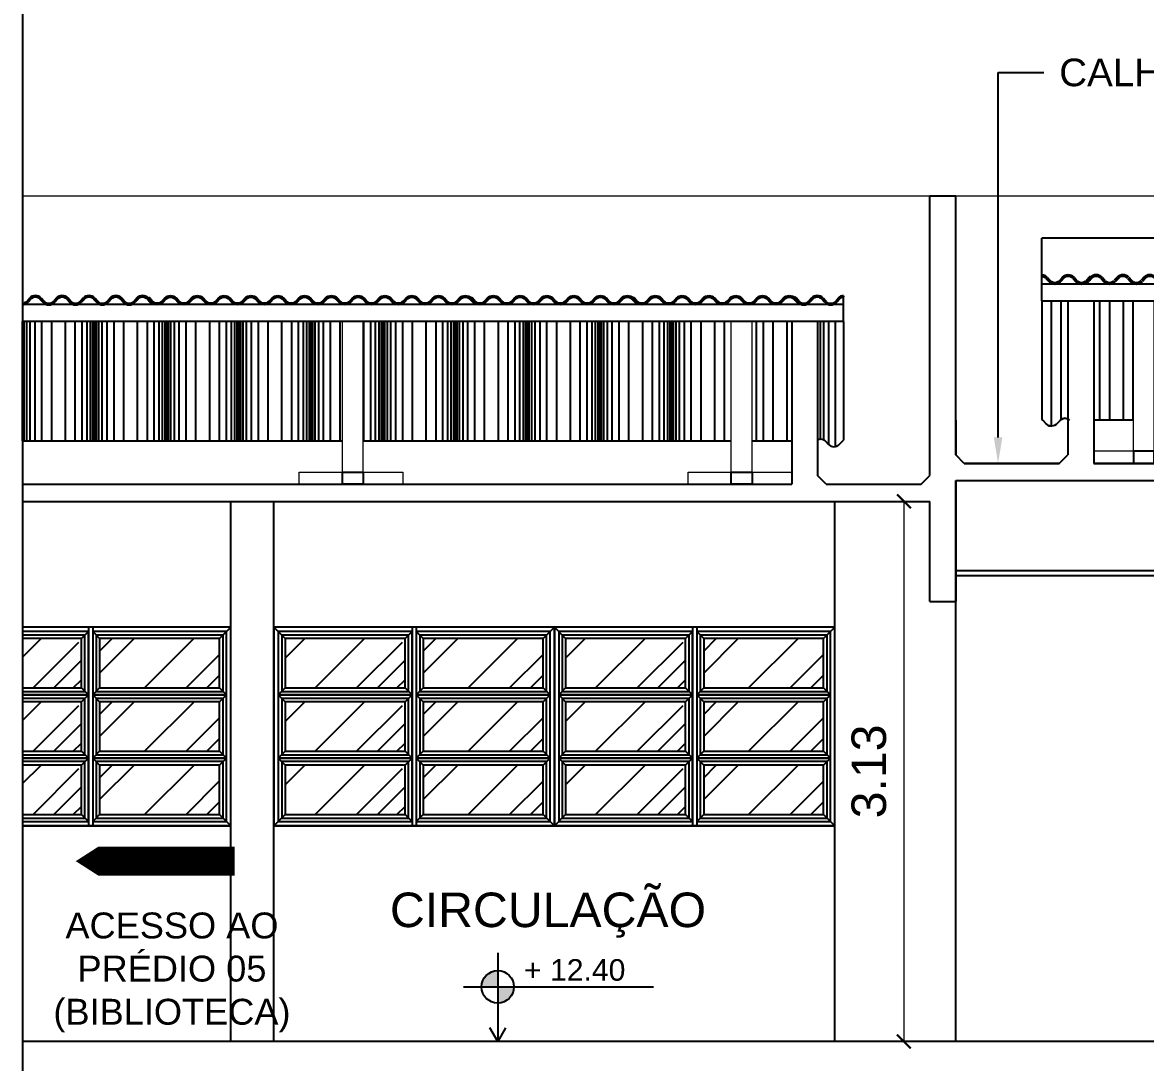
# Model space of a CAD drawing. Header units: metres. Extents: x 2362 to 4220, y 91 to 382.
# Drawn here: x 3245.21 to 3251.72, y 245.34 to 251.37 of the extents above; entities that cross this region are included whole.
import ezdxf
from ezdxf import colors
from ezdxf.entities.mleader import LeaderData, LeaderLine
from ezdxf.math import Vec2, Vec3

# ---------------------------------------------------------------- set-up
doc = ezdxf.new("R2010")
doc.units = ezdxf.units.M
doc.header["$LTSCALE"] = 5
doc.header["$MEASUREMENT"] = 0
doc.linetypes.add('CENTER', pattern=[475.411127, 297.131955, -59.426391, 59.426391, -59.426391])
for name, color, linetype, lineweight in [('2prancha', 4, 'Continuous', 18), ('ESQUADRIAS', 3, 'Continuous', 35), ('HACH', 251, 'Continuous', 5), ('piso', 1, 'Continuous', 13), ('texto', 3, 'Continuous', 25)]:
    doc.layers.add(name, color=color, linetype=linetype, lineweight=lineweight)
for name, color, linetype in [('COTA 1 100', 2, 'Continuous'), ('COTA DE NÍVEL', 1, 'Continuous'), ('HACHURA', 251, 'Continuous'), ('HACHURA PISOS', 250, 'Continuous'), ('PENA 0.15', 7, 'Continuous'), ('PENA 01', 1, 'Continuous'), ('PENA 02', 2, 'Continuous'), ('PENA 03', 3, 'Continuous'), ('PENA 06', 6, 'Continuous'), ('SIMBOLO', 1, 'Continuous'), ('TXT ESPECIFICAÇÕES', 7, 'Continuous')]:
    doc.layers.add(name, color=color, linetype=linetype)
doc.styles.add('GRAF', font='GRAF.SHX')
doc.styles.add('Luana', font='arial.ttf')
doc.styles.get("Standard").update_dxf_attribs({"font": 'arial.ttf'})
doc.dimstyles.new('arial100', dxfattribs={"dimtxt": 0.2, "dimasz": 0.08, "dimexe": 0.1, "dimexo": 0.2, "dimgap": 0.1, "dimtad": 1, "dimzin": 4, "dimdsep": 46, "dimtxsty": 'Luana', "dimblk": 'ARCHTICK', "dimcen": 0, "dimclrd": 7, "dimclre": 7, "dimclrt": 256, "dimadec": 0, "dimazin": 0, "dimtfac": 1, "dimtix": 1, "dimtmove": 0, "dimatfit": 3, "dimldrblk": 'CLOSEDBLANK', "dimfxl": 0, "dimlwd": 5, "dimlwe": 5, "dimarcsym": 0})

# ---------------------------------------------------------------- blocks, each defined once
blk = doc.blocks.new('F312X00')
for p, q in [((-38.19, 9.75), (-40.03, 7.74)), ((-37.75, 9.34), (-39.59, 7.33)), ((-31.25, 9.34), (-29.41, 7.33)), ((-30.81, 9.75), (-28.97, 7.74)), ((-20.49, 9.75), (-22.33, 7.74)), ((-20.05, 9.34), (-21.89, 7.33)), ((-13.55, 9.34), (-11.71, 7.33)), ((-13.11, 9.75), (-11.27, 7.74)), ((-2.79, 9.75), (-4.63, 7.74)), ((-2.35, 9.34), (-4.19, 7.33)), ((4.15, 9.34), (5.99, 7.33)), ((4.59, 9.75), (6.43, 7.74)), ((14.91, 9.75), (13.07, 7.74)), ((15.35, 9.34), (13.51, 7.33)), ((21.85, 9.34), (23.69, 7.33)), ((22.29, 9.75), (24.13, 7.74)), ((32.61, 9.75), (30.77, 7.74)), ((33.05, 9.34), (31.21, 7.33)), ((39.55, 9.34), (41.39, 7.33)), ((39.99, 9.75), (41.83, 7.74)), ((50.31, 9.75), (48.47, 7.74)), ((50.75, 9.34), (48.91, 7.33)), ((57.25, 9.34), (59.09, 7.33)), ((57.69, 9.75), (59.53, 7.74)), ((68.01, 9.75), (66.17, 7.74)), ((68.45, 9.34), (66.61, 7.33)), ((69.15, 9.96), (68.8, 10.45)), ((-40.46, 6.57), (-40.8, 7.06))]:
    blk.add_line(p, q)
for centre, radius, start, end in [((-43.35, 10.77), 4.5, 304.51811, 317.55243), ((-34.5, 6.37), 5, 90, 137.55243), ((-34.5, 6.37), 4.4, 90, 137.55243), ((-34.5, 6.37), 5, 42.44757, 90), ((-34.5, 6.37), 4.4, 42.44757, 90), ((-25.65, 10.77), 4.5, 222.44757, 270), ((-25.65, 10.77), 4.5, 270, 317.55243), ((-16.8, 6.37), 5, 90, 137.55243), ((-16.8, 6.37), 4.4, 90, 137.55243), ((-16.8, 6.37), 5, 42.44757, 90), ((-16.8, 6.37), 4.4, 42.44757, 90), ((-7.95, 10.77), 4.5, 222.44757, 270), ((-7.95, 10.77), 4.5, 270, 317.55243), ((0.9, 6.37), 5, 90, 137.55243), ((0.9, 6.37), 4.4, 90, 137.55243), ((0.9, 6.37), 5, 42.44757, 90), ((0.9, 6.37), 4.4, 42.44757, 90), ((9.75, 10.77), 4.5, 222.44757, 270), ((9.75, 10.77), 4.5, 270, 317.55243), ((18.6, 6.37), 5, 90, 137.55243), ((18.6, 6.37), 4.4, 90, 137.55243), ((18.6, 6.37), 5, 42.44757, 90), ((18.6, 6.37), 4.4, 42.44757, 90), ((27.45, 10.77), 4.5, 222.44757, 270), ((27.45, 10.77), 4.5, 270, 317.55243), ((36.3, 6.37), 5, 90, 137.55243), ((36.3, 6.37), 4.4, 90, 137.55243), ((36.3, 6.37), 5, 42.44757, 90), ((36.3, 6.37), 4.4, 42.44757, 90), ((45.15, 10.77), 4.5, 222.44757, 270), ((45.15, 10.77), 4.5, 270, 317.55243), ((54, 6.37), 5, 90, 137.55243), ((54, 6.37), 4.4, 90, 137.55243), ((54, 6.37), 5, 42.44757, 90), ((54, 6.37), 4.4, 42.44757, 90), ((62.85, 10.77), 4.5, 222.44757, 270), ((62.85, 10.77), 4.5, 270, 317.55243), ((71.7, 6.37), 5, 125.41858, 137.55243), ((71.7, 6.37), 4.4, 125.41858, 137.55243), ((-43.35, 10.77), 5.1, 304.51811, 317.55243), ((-25.65, 10.77), 5.1, 222.44757, 270), ((-25.65, 10.77), 5.1, 270, 317.55243), ((-7.95, 10.77), 5.1, 222.44757, 270), ((-7.95, 10.77), 5.1, 270, 317.55243), ((9.75, 10.77), 5.1, 222.44757, 270), ((9.75, 10.77), 5.1, 270, 317.55243), ((27.45, 10.77), 5.1, 222.44757, 270), ((27.45, 10.77), 5.1, 270, 317.55243), ((45.15, 10.77), 5.1, 222.44757, 270), ((45.15, 10.77), 5.1, 270, 317.55243), ((62.85, 10.77), 5.1, 222.44757, 270), ((62.85, 10.77), 5.1, 270, 317.55243)]:
    blk.add_arc(centre, radius, start, end)
blk = doc.blocks.new('SDSDF')
at = {"layer": 'PENA 02'}
blk.add_lwpolyline([(-0.06, 0.07), (0.06, 0.07), (0.06, 0), (-0.06, 0)], close=True, dxfattribs=at)
at = {"layer": 'piso'}
for p, q in [((-0.06, 0.07), (-0.06, 0.9425)), ((0.06, 0.07), (0.06, 0.9425))]:
    blk.add_line(p, q, dxfattribs=at)
blk.add_lwpolyline([(-0.3102, 0.07), (0.2898, 0.07), (0.2898, 0), (-0.3102, 0)], close=True, dxfattribs=at)
blk = doc.blocks.new('seta_cima')
blk.add_lwpolyline([(3.09, -7.08, 6.78, 6.78, 0), (3.09, 16.16, 17.43, 0, 0), (3.09, 29.72, 0, 0, 0)], format="xyseb")
blk = doc.blocks.new('NIV02')
h = blk.add_hatch(color=256)
h.paths.add_polyline_path([(-43.09, -49.03, 0.414214), (-44.59, -50.53), (-43.09, -50.53)])
h.paths.add_polyline_path([(-43.09, -52.04, 0.414214), (-41.58, -50.53), (-43.09, -50.53)])
for p, q in [((-43.09, -47.38), (-43.09, -55.58)), ((-46.27, -50.53), (-28.68, -50.53))]:
    blk.add_line(p, q)
blk.add_lwpolyline([(-42.36, -54.32), (-43.09, -55.58), (-43.82, -54.32)])
blk.add_circle((-43.09, -50.53), 1.5)
at = {"style": 'GRAF'}
blk.add_attdef('ELEV', (-40.66, -49.96), '', height=1.26, dxfattribs=at)
blk = doc.blocks.new('_ArchTick')
at = {"color": 0, "linetype": 'ByBlock', "const_width": 0.15}
blk.add_lwpolyline([(-0.5, -0.5), (0.5, 0.5)], dxfattribs=at)
blk = doc.blocks.new('*D132')
at = {"layer": 'COTA 1 100', "color": 7, "lineweight": 5}
for p, q in [((3250.2714, 248.5919), (3250.2214, 248.5919)), ((3250.3214, 248.5919), (3250.3214, 245.4619)), ((3250.2714, 245.4619), (3250.2214, 245.4619))]:
    blk.add_line(p, q, dxfattribs=at)
at = {"layer": 'Defpoints', "color": 0}
for p in [(3250.4714, 248.5919), (3250.3214, 245.4619), (3250.4714, 245.4619)]:
    blk.add_point(p, dxfattribs=at)
at = {"layer": 'COTA 1 100', "color": 7, "lineweight": 5, "xscale": 0.08, "yscale": 0.08, "zscale": 0.08}
for p, rotation in [((3250.3214, 248.5919), 90), ((3250.3214, 245.4619), 270)]:
    blk.add_blockref('_ArchTick', p, dxfattribs=dict(at, rotation=rotation))
at = {"layer": 'COTA 1 100', "insert": (3250.1193, 247.0269), "char_height": 0.2, "attachment_point": 5, "rotation": 90, "style": 'Luana'}
blk.add_mtext('3.13', dxfattribs=at)
blk = doc.blocks.new('_ClosedBlank')
at = {"layer": '2prancha', "color": 0, "lineweight": -2}
for p, q in [((-1, 0.167), (0, 0)), ((-1, 0.167), (-1, -0.167)), ((0, 0), (-1, -0.167))]:
    blk.add_line(p, q, dxfattribs=at)

msp = doc.modelspace()

# ---------------------------------------------------------------- hatches: boundary and pattern name
at = {"layer": 'HACHURA', "ltscale": 1.5}
h = msp.add_hatch(dxfattribs=at)
h.set_pattern_fill('AR-RROOF', color=256, scale=0.5, angle=45, style=0)
h.set_pattern_definition([(45, (3244.68935, 247.51027), (0.42426, 1.13137), [7.5, -1, 2.5, -0.5]), (45, (3244.9828, 248.1573), (-0.8238, 0.11667), [1.5, -0.165, 3, -0.375]), (45, (3244.5656, 247.98757), (1.6016, 2.07536), [4, -0.7, 2, -0.5])])
h.paths.add_polyline_path([(3245.557, 247.5103), (3245.557, 247.7969), (3245.215, 247.7969), (3245.215, 247.5103)])
h = msp.add_hatch(dxfattribs=at)
h.set_pattern_fill('AR-RROOF', color=256, scale=0.5, angle=45, style=0)
h.set_pattern_definition([(45, (3245.5756, 247.51027), (0.42426, 1.13137), [7.5, -1, 2.5, -0.5]), (45, (3245.86905, 248.1573), (-0.8238, 0.11667), [1.5, -0.165, 3, -0.375]), (45, (3245.45186, 247.98757), (1.6016, 2.07536), [4, -0.7, 2, -0.5])])
h.paths.add_polyline_path([(3245.662, 247.7969), (3245.662, 247.5103), (3246.3569, 247.5103), (3246.3569, 247.7969)])
h = msp.add_hatch(dxfattribs=at)
h.set_pattern_fill('AR-RROOF', color=256, scale=0.5, angle=45, style=0)
h.set_pattern_definition([(45, (3246.5641, 247.51027), (0.42426, 1.13137), [7.5, -1, 2.5, -0.5]), (45, (3246.8576, 248.1573), (-0.8238, 0.11667), [1.5, -0.165, 3, -0.375]), (45, (3246.44038, 247.98757), (1.6016, 2.07536), [4, -0.7, 2, -0.5])])
h.paths.add_polyline_path([(3246.7369, 247.5103), (3247.4317, 247.5103), (3247.4317, 247.7969), (3246.7369, 247.7969)])
h = msp.add_hatch(dxfattribs=at)
h.set_pattern_fill('AR-RROOF', color=256, scale=0.5, angle=45, style=0)
h.set_pattern_definition([(45, (3247.45037, 247.51027), (0.42426, 1.13137), [7.5, -1, 2.5, -0.5]), (45, (3247.7438, 248.1573), (-0.8238, 0.11667), [1.5, -0.165, 3, -0.375]), (45, (3247.32663, 247.98757), (1.6016, 2.07536), [4, -0.7, 2, -0.5])])
h.paths.add_polyline_path([(3247.5367, 247.7969), (3247.5367, 247.5103), (3248.2316, 247.5103), (3248.2316, 247.7969)])
h = msp.add_hatch(dxfattribs=at)
h.set_pattern_fill('AR-RROOF', color=256, scale=0.5, angle=45, style=0)
h.set_pattern_definition([(45, (3248.1889, 247.51027), (0.42426, 1.13137), [7.5, -1, 2.5, -0.5]), (45, (3248.48233, 248.1573), (-0.8238, 0.11667), [1.5, -0.165, 3, -0.375]), (45, (3248.06514, 247.98757), (1.6016, 2.07536), [4, -0.7, 2, -0.5])])
h.paths.add_polyline_path([(3248.3616, 247.5103), (3249.0565, 247.5103), (3249.0565, 247.7969), (3248.3616, 247.7969)])
h = msp.add_hatch(dxfattribs=at)
h.set_pattern_fill('AR-RROOF', color=256, scale=0.5, angle=45, style=0)
h.set_pattern_definition([(45, (3249.07514, 247.51027), (0.42426, 1.13137), [7.5, -1, 2.5, -0.5]), (45, (3249.3686, 248.1573), (-0.8238, 0.11667), [1.5, -0.165, 3, -0.375]), (45, (3248.9514, 247.98757), (1.6016, 2.07536), [4, -0.7, 2, -0.5])])
h.paths.add_polyline_path([(3249.1615, 247.7969), (3249.1615, 247.5103), (3249.8564, 247.5103), (3249.8564, 247.7969)])
h = msp.add_hatch(dxfattribs=at)
h.set_pattern_fill('AR-RROOF', color=256, scale=0.5, angle=45, style=0)
h.set_pattern_definition([(45, (3244.68935, 247.1436), (0.42426, 1.13137), [7.5, -1, 2.5, -0.5]), (45, (3244.9828, 247.7906), (-0.8238, 0.11667), [1.5, -0.165, 3, -0.375]), (45, (3244.5656, 247.6209), (1.6016, 2.07536), [4, -0.7, 2, -0.5])])
h.paths.add_polyline_path([(3245.557, 247.1436), (3245.557, 247.4303), (3245.215, 247.4303), (3245.215, 247.1436)])
h = msp.add_hatch(dxfattribs=at)
h.set_pattern_fill('AR-RROOF', color=256, scale=0.5, angle=45, style=0)
h.set_pattern_definition([(45, (3245.5756, 247.1436), (0.42426, 1.13137), [7.5, -1, 2.5, -0.5]), (45, (3245.86905, 247.7906), (-0.8238, 0.11667), [1.5, -0.165, 3, -0.375]), (45, (3245.45186, 247.6209), (1.6016, 2.07536), [4, -0.7, 2, -0.5])])
h.paths.add_polyline_path([(3245.662, 247.4303), (3245.662, 247.1436), (3246.3569, 247.1436), (3246.3569, 247.4303)])
h = msp.add_hatch(dxfattribs=at)
h.set_pattern_fill('AR-RROOF', color=256, scale=0.5, angle=45, style=0)
h.set_pattern_definition([(45, (3246.5641, 247.1436), (0.42426, 1.13137), [7.5, -1, 2.5, -0.5]), (45, (3246.8576, 247.7906), (-0.8238, 0.11667), [1.5, -0.165, 3, -0.375]), (45, (3246.44038, 247.6209), (1.6016, 2.07536), [4, -0.7, 2, -0.5])])
h.paths.add_polyline_path([(3246.7369, 247.1436), (3247.4317, 247.1436), (3247.4317, 247.4303), (3246.7369, 247.4303)])
h = msp.add_hatch(dxfattribs=at)
h.set_pattern_fill('AR-RROOF', color=256, scale=0.5, angle=45, style=0)
h.set_pattern_definition([(45, (3247.45037, 247.1436), (0.42426, 1.13137), [7.5, -1, 2.5, -0.5]), (45, (3247.7438, 247.7906), (-0.8238, 0.11667), [1.5, -0.165, 3, -0.375]), (45, (3247.32663, 247.6209), (1.6016, 2.07536), [4, -0.7, 2, -0.5])])
h.paths.add_polyline_path([(3247.5367, 247.4303), (3247.5367, 247.1436), (3248.2316, 247.1436), (3248.2316, 247.4303)])
h = msp.add_hatch(dxfattribs=at)
h.set_pattern_fill('AR-RROOF', color=256, scale=0.5, angle=45, style=0)
h.set_pattern_definition([(45, (3248.1889, 247.1436), (0.42426, 1.13137), [7.5, -1, 2.5, -0.5]), (45, (3248.48233, 247.7906), (-0.8238, 0.11667), [1.5, -0.165, 3, -0.375]), (45, (3248.06514, 247.6209), (1.6016, 2.07536), [4, -0.7, 2, -0.5])])
h.paths.add_polyline_path([(3248.3616, 247.1436), (3249.0565, 247.1436), (3249.0565, 247.4303), (3248.3616, 247.4303)])
h = msp.add_hatch(dxfattribs=at)
h.set_pattern_fill('AR-RROOF', color=256, scale=0.5, angle=45, style=0)
h.set_pattern_definition([(45, (3249.07514, 247.1436), (0.42426, 1.13137), [7.5, -1, 2.5, -0.5]), (45, (3249.3686, 247.7906), (-0.8238, 0.11667), [1.5, -0.165, 3, -0.375]), (45, (3248.9514, 247.6209), (1.6016, 2.07536), [4, -0.7, 2, -0.5])])
h.paths.add_polyline_path([(3249.1615, 247.4303), (3249.1615, 247.1436), (3249.8564, 247.1436), (3249.8564, 247.4303)])
h = msp.add_hatch(dxfattribs=at)
h.set_pattern_fill('AR-RROOF', color=256, scale=0.5, angle=45, style=0)
h.set_pattern_definition([(45, (3244.68935, 246.77694), (0.42426, 1.13137), [7.5, -1, 2.5, -0.5]), (45, (3244.9828, 247.42394), (-0.8238, 0.11667), [1.5, -0.165, 3, -0.375]), (45, (3244.5656, 247.25423), (1.6016, 2.07536), [4, -0.7, 2, -0.5])])
h.paths.add_polyline_path([(3245.557, 246.7769), (3245.557, 247.0636), (3245.215, 247.0636), (3245.215, 246.7769)])
h = msp.add_hatch(dxfattribs=at)
h.set_pattern_fill('AR-RROOF', color=256, scale=0.5, angle=45, style=0)
h.set_pattern_definition([(45, (3245.5756, 246.77694), (0.42426, 1.13137), [7.5, -1, 2.5, -0.5]), (45, (3245.86905, 247.42394), (-0.8238, 0.11667), [1.5, -0.165, 3, -0.375]), (45, (3245.45186, 247.25423), (1.6016, 2.07536), [4, -0.7, 2, -0.5])])
h.paths.add_polyline_path([(3245.662, 247.0636), (3245.662, 246.7769), (3246.3569, 246.7769), (3246.3569, 247.0636)])
h = msp.add_hatch(dxfattribs=at)
h.set_pattern_fill('AR-RROOF', color=256, scale=0.5, angle=45, style=0)
h.set_pattern_definition([(45, (3246.5641, 246.77694), (0.42426, 1.13137), [7.5, -1, 2.5, -0.5]), (45, (3246.8576, 247.42394), (-0.8238, 0.11667), [1.5, -0.165, 3, -0.375]), (45, (3246.44038, 247.25423), (1.6016, 2.07536), [4, -0.7, 2, -0.5])])
h.paths.add_polyline_path([(3246.7369, 246.7769), (3247.4317, 246.7769), (3247.4317, 247.0636), (3246.7369, 247.0636)])
h = msp.add_hatch(dxfattribs=at)
h.set_pattern_fill('AR-RROOF', color=256, scale=0.5, angle=45, style=0)
h.set_pattern_definition([(45, (3247.45037, 246.77694), (0.42426, 1.13137), [7.5, -1, 2.5, -0.5]), (45, (3247.7438, 247.42394), (-0.8238, 0.11667), [1.5, -0.165, 3, -0.375]), (45, (3247.32663, 247.25423), (1.6016, 2.07536), [4, -0.7, 2, -0.5])])
h.paths.add_polyline_path([(3247.5367, 247.0636), (3247.5367, 246.7769), (3248.2316, 246.7769), (3248.2316, 247.0636)])
h = msp.add_hatch(dxfattribs=at)
h.set_pattern_fill('AR-RROOF', color=256, scale=0.5, angle=45, style=0)
h.set_pattern_definition([(45, (3248.1889, 246.77694), (0.42426, 1.13137), [7.5, -1, 2.5, -0.5]), (45, (3248.48233, 247.42394), (-0.8238, 0.11667), [1.5, -0.165, 3, -0.375]), (45, (3248.06514, 247.25423), (1.6016, 2.07536), [4, -0.7, 2, -0.5])])
h.paths.add_polyline_path([(3248.3616, 246.7769), (3249.0565, 246.7769), (3249.0565, 247.0636), (3248.3616, 247.0636)])
h = msp.add_hatch(dxfattribs=at)
h.set_pattern_fill('AR-RROOF', color=256, scale=0.5, angle=45, style=0)
h.set_pattern_definition([(45, (3249.07514, 246.77694), (0.42426, 1.13137), [7.5, -1, 2.5, -0.5]), (45, (3249.3686, 247.42394), (-0.8238, 0.11667), [1.5, -0.165, 3, -0.375]), (45, (3248.9514, 247.25423), (1.6016, 2.07536), [4, -0.7, 2, -0.5])])
h.paths.add_polyline_path([(3249.1615, 247.0636), (3249.1615, 246.7769), (3249.8564, 246.7769), (3249.8564, 247.0636)])
at = {"layer": 'HACHURA PISOS', "ltscale": 1.5}
h = msp.add_hatch(dxfattribs=at)
h.set_pattern_fill('HACH23,_O', color=256, scale=0.01, pattern_type=2)
h.set_pattern_definition([(90, (3255.1164, 249.06194), (-0.418, 3e-17), []), (90, (3255.1305, 249.06194), (-0.418, 3e-17), []), (90, (3255.1505, 249.06194), (-0.418, 3e-17), []), (90, (3255.1788, 249.06194), (-0.418, 3e-17), []), (90, (3255.2188, 249.06194), (-0.418, 3e-17), []), (90, (3255.2754, 249.06194), (-0.418, 3e-17), []), (90, (3255.3554, 249.06194), (-0.418, 3e-17), []), (90, (3255.412, 249.06194), (-0.418, 3e-17), []), (90, (3255.452, 249.06194), (-0.418, 3e-17), []), (90, (3255.4803, 249.06194), (-0.418, 3e-17), []), (90, (3255.5003, 249.06194), (-0.418, 3e-17), []), (90, (3255.5144, 249.06194), (-0.418, 3e-17), []), (90, (3255.5244, 249.06194), (-0.418, 3e-17), [])])
h.paths.add_polyline_path([(3254.9864, 249.0619), (3254.9864, 249.7545), (3253.1064, 249.7545), (3253.1064, 249.0619)])
h.paths.add_polyline_path([(3251.7712, 249.7545), (3251.7712, 249.0619), (3252.9864, 249.0619), (3252.9864, 249.7545)])
h.paths.add_polyline_path([(3261.1064, 249.7545), (3261.1064, 249.0619), (3262.9864, 249.0619), (3262.9864, 249.7545)])
h.paths.add_polyline_path([(3260.9864, 249.0619), (3260.9864, 249.7545), (3259.1064, 249.7545), (3259.1064, 249.0619)])
h.paths.add_polyline_path([(3258.9864, 249.0619), (3258.9864, 249.7545), (3257.1064, 249.7545), (3257.1064, 249.0619)])
h.paths.add_polyline_path([(3256.9864, 249.0619), (3256.9864, 249.7545), (3255.1064, 249.7545), (3255.1064, 249.0619)])
h.paths.add_polyline_path([(3251.4214, 249.7545), (3251.4214, 249.0619), (3251.6512, 249.0619), (3251.6512, 249.7545)])
edge = h.paths.add_edge_path()
edge.add_line((3251.2714, 249.0692), (3251.2714, 249.7545))
edge.add_line((3251.2714, 249.7545), (3251.1214, 249.7545))
edge.add_line((3251.1214, 249.7545), (3251.1214, 249.066))
edge.add_arc((3251.099, 249.0346), 0.0386, 42.44757, 54.58142, ccw=False)
edge.add_line((3251.1275, 249.0606), (3251.1436, 249.043))
edge.add_arc((3251.1766, 249.0732), 0.0447, 222.44757, 317.55243)
edge.add_line((3251.2097, 249.043), (3251.2258, 249.0606))
edge.add_arc((3251.2543, 249.0346), 0.0386, 63.69293, 137.55243, ccw=False)
h = msp.add_hatch(dxfattribs=at)
h.set_pattern_fill('HACH23,_O', color=256, scale=0.01, pattern_type=2)
h.set_pattern_definition([(90, (3245.22498, 248.90843), (-0.418, 3e-17), []), (90, (3245.23908, 248.90843), (-0.418, 3e-17), []), (90, (3245.25908, 248.90843), (-0.418, 3e-17), []), (90, (3245.28738, 248.90843), (-0.418, 3e-17), []), (90, (3245.32738, 248.90843), (-0.418, 3e-17), []), (90, (3245.38398, 248.90843), (-0.418, 3e-17), []), (90, (3245.46398, 248.90843), (-0.418, 3e-17), []), (90, (3245.52058, 248.90843), (-0.418, 3e-17), []), (90, (3245.56058, 248.90843), (-0.418, 3e-17), []), (90, (3245.58888, 248.90843), (-0.418, 3e-17), []), (90, (3245.60888, 248.90843), (-0.418, 3e-17), []), (90, (3245.62298, 248.90843), (-0.418, 3e-17), []), (90, (3245.63298, 248.90843), (-0.418, 3e-17), [])])
h.paths.add_polyline_path([(3247.069, 248.9419), (3247.069, 249.6345), (3245.215, 249.6345), (3245.215, 248.9419)])
h.paths.add_polyline_path([(3249.3216, 248.9419), (3249.3216, 249.6345), (3247.189, 249.6345), (3247.189, 248.9419)])
h.paths.add_polyline_path([(3249.6714, 248.9419), (3249.6714, 249.6345), (3249.4416, 249.6345), (3249.4416, 248.9419)])
edge = h.paths.add_edge_path()
edge.add_line((3249.8214, 249.6345), (3249.8214, 248.9492))
edge.add_arc((3249.8385, 248.9146), 0.0386, 42.44757, 116.30707, ccw=False)
edge.add_line((3249.867, 248.9406), (3249.8831, 248.923))
edge.add_arc((3249.9161, 248.9532), 0.0447, 222.44757, 360)
edge.add_line((3249.9609, 248.9532), (3249.9714, 249.6345))
edge.add_line((3249.9714, 249.6345), (3249.8214, 249.6345))

# ---------------------------------------------------------------- linework, layer by layer
at = {"layer": 'ESQUADRIAS'}
for p, q in [((3251.1463, 249.8847), (3251.1625, 249.8671)), ((3251.1502, 249.8883), (3251.1663, 249.8706)), ((3251.2407, 249.8883), (3251.2246, 249.8706)), ((3251.2446, 249.8847), (3251.2285, 249.8671)), ((3251.3016, 249.8847), (3251.3177, 249.8671)), ((3251.3055, 249.8883), (3251.3216, 249.8706)), ((3251.396, 249.8883), (3251.3799, 249.8706)), ((3251.3999, 249.8847), (3251.3837, 249.8671)), ((3251.406, 249.8901), (3251.4029, 249.8944)), ((3249.9714, 249.7771), (3249.9714, 249.7824)), ((3245.2575, 249.7683), (3245.2413, 249.7506)), ((3245.2613, 249.7647), (3245.2452, 249.7471)), ((3245.3183, 249.7647), (3245.3345, 249.7471)), ((3245.3222, 249.7683), (3245.3383, 249.7506)), ((3245.4127, 249.7683), (3245.3966, 249.7506)), ((3245.4166, 249.7647), (3245.4005, 249.7471)), ((3245.4736, 249.7647), (3245.4897, 249.7471)), ((3245.4775, 249.7683), (3245.4936, 249.7506)), ((3245.568, 249.7683), (3245.5519, 249.7506)), ((3245.5719, 249.7647), (3245.5557, 249.7471)), ((3245.6288, 249.7647), (3245.645, 249.7471)), ((3245.6327, 249.7683), (3245.6489, 249.7506)), ((3245.7233, 249.7683), (3245.7071, 249.7506)), ((3245.7271, 249.7647), (3245.711, 249.7471)), ((3245.7841, 249.7647), (3245.8002, 249.7471)), ((3245.788, 249.7683), (3245.8041, 249.7506)), ((3245.8785, 249.7683), (3245.8624, 249.7506)), ((3245.8824, 249.7647), (3245.8663, 249.7471)), ((3245.9394, 249.7647), (3245.9555, 249.7471)), ((3245.9432, 249.7683), (3245.9594, 249.7506)), ((3245.9632, 249.7404), (3245.9661, 249.7447)), ((3249.6868, 249.7701), (3249.6898, 249.7744)), ((3249.6929, 249.7647), (3249.709, 249.7471)), ((3249.6968, 249.7683), (3249.7129, 249.7506)), ((3249.7873, 249.7683), (3249.7712, 249.7506)), ((3249.7912, 249.7647), (3249.775, 249.7471)), ((3249.8481, 249.7647), (3249.8643, 249.7471)), ((3249.852, 249.7683), (3249.8682, 249.7506)), ((3249.9426, 249.7683), (3249.9264, 249.7506)), ((3249.9465, 249.7647), (3249.9303, 249.7471))]:
    msp.add_line(p, q, dxfattribs=at)
for centre, radius, start, end in [((3251.1178, 249.8586), 0.0439, 42.44757, 85.36349), ((3251.1178, 249.8586), 0.0386, 42.44757, 84.72955), ((3251.1955, 249.8972), 0.0447, 222.44757, 270), ((3251.1955, 249.8972), 0.0395, 222.44757, 270), ((3251.1955, 249.8972), 0.0395, 270, 317.55243), ((3251.1955, 249.8972), 0.0447, 270, 317.55243), ((3251.2731, 249.8586), 0.0439, 90, 137.55243), ((3251.2731, 249.8586), 0.0386, 90, 137.55243), ((3251.2731, 249.8586), 0.0439, 42.44757, 90), ((3251.2731, 249.8586), 0.0386, 42.44757, 90), ((3251.3507, 249.8972), 0.0447, 222.44757, 270), ((3251.3507, 249.8972), 0.0395, 222.44757, 270), ((3251.3507, 249.8972), 0.0395, 270, 317.55243), ((3251.3507, 249.8972), 0.0447, 270, 317.55243), ((3251.4284, 249.8586), 0.0439, 125.41858, 137.55243), ((3251.4284, 249.8586), 0.0386, 125.41858, 137.55243), ((3245.2898, 249.7386), 0.0439, 90, 137.55243), ((3245.2898, 249.7386), 0.0386, 90, 137.55243), ((3245.2898, 249.7386), 0.0439, 42.44757, 90), ((3245.2898, 249.7386), 0.0386, 42.44757, 90), ((3245.4451, 249.7386), 0.0439, 90, 137.55243), ((3245.4451, 249.7386), 0.0386, 90, 137.55243), ((3245.4451, 249.7386), 0.0439, 42.44757, 90), ((3245.4451, 249.7386), 0.0386, 42.44757, 90), ((3245.6004, 249.7386), 0.0439, 90, 137.55243), ((3245.6004, 249.7386), 0.0386, 90, 137.55243), ((3245.6004, 249.7386), 0.0439, 42.44757, 90), ((3245.6004, 249.7386), 0.0386, 42.44757, 90), ((3245.7556, 249.7386), 0.0439, 90, 137.55243), ((3245.7556, 249.7386), 0.0386, 90, 137.55243), ((3245.7556, 249.7386), 0.0439, 42.44757, 90), ((3245.7556, 249.7386), 0.0386, 42.44757, 90), ((3245.9109, 249.7386), 0.0439, 90, 137.55243), ((3245.9109, 249.7386), 0.0386, 90, 137.55243), ((3245.9109, 249.7386), 0.0439, 42.44757, 90), ((3245.9109, 249.7386), 0.0386, 42.44757, 90), ((3249.8197, 249.7386), 0.0439, 90, 137.55243), ((3249.8197, 249.7386), 0.0386, 90, 137.55243), ((3249.8197, 249.7386), 0.0439, 42.44757, 90), ((3249.8197, 249.7386), 0.0386, 42.44757, 90), ((3249.9749, 249.7386), 0.0439, 94.63651, 137.55243), ((3245.2122, 249.7772), 0.0395, 274.03793, 317.55243), ((3245.2122, 249.7772), 0.0447, 273.56223, 317.55243), ((3245.3675, 249.7772), 0.0447, 222.44757, 270), ((3245.3675, 249.7772), 0.0395, 222.44757, 270), ((3245.3675, 249.7772), 0.0395, 270, 317.55243), ((3245.3675, 249.7772), 0.0447, 270, 317.55243), ((3245.5227, 249.7772), 0.0447, 222.44757, 270), ((3245.5227, 249.7772), 0.0395, 222.44757, 270), ((3245.5227, 249.7772), 0.0395, 270, 317.55243), ((3245.5227, 249.7772), 0.0447, 270, 317.55243), ((3245.678, 249.7772), 0.0447, 222.44757, 270), ((3245.678, 249.7772), 0.0395, 222.44757, 270), ((3245.678, 249.7772), 0.0395, 270, 317.55243), ((3245.678, 249.7772), 0.0447, 270, 317.55243), ((3245.8333, 249.7772), 0.0447, 222.44757, 270), ((3245.8333, 249.7772), 0.0395, 222.44757, 270), ((3245.8333, 249.7772), 0.0395, 270, 317.55243), ((3245.8333, 249.7772), 0.0447, 270, 317.55243), ((3245.9885, 249.7772), 0.0447, 222.44757, 235.48189), ((3245.9885, 249.7772), 0.0395, 222.44757, 235.48189), ((3249.6644, 249.7386), 0.0386, 42.44757, 54.58142), ((3249.6644, 249.7386), 0.0439, 42.44757, 54.58142), ((3249.742, 249.7772), 0.0447, 222.44757, 270), ((3249.742, 249.7772), 0.0395, 222.44757, 270), ((3249.742, 249.7772), 0.0395, 270, 317.55243), ((3249.742, 249.7772), 0.0447, 270, 317.55243), ((3249.8973, 249.7772), 0.0447, 222.44757, 270), ((3249.8973, 249.7772), 0.0395, 222.44757, 270), ((3249.8973, 249.7772), 0.0395, 270, 317.55243), ((3249.8973, 249.7772), 0.0447, 270, 317.55243), ((3249.9749, 249.7386), 0.0386, 95.27045, 137.55243)]:
    msp.add_arc(centre, radius, start, end, dxfattribs=at)
at = {"layer": 'HACH', "ltscale": 1.5}
msp.add_lwpolyline([(3245.215, 250.3619), (3274.0214, 250.3619)], dxfattribs=at)
at = {"layer": 'PENA 0.15', "ltscale": 1.5}
for p in [(3251.1214, 249.8971), (3273.5214, 250.1167)]:
    msp.add_line(p, (3251.1214, 250.1167), dxfattribs=at)
at = {"layer": 'PENA 01', "ltscale": 1.5}
for p, q in [((3251.1214, 249.8526), (3251.1214, 249.8971)), ((3249.9714, 249.7327), (3249.9714, 249.7771)), ((3251.5512, 249.0619), (3251.4214, 249.0619)), ((3251.6512, 249.0619), (3251.4214, 249.0619)), ((3245.215, 248.9419), (3247.069, 248.9419)), ((3247.189, 248.9419), (3249.3216, 248.9419)), ((3249.4416, 248.9419), (3249.6714, 248.9419)), ((3250.6214, 245.4619), (3250.6214, 248.7119)), ((3246.4219, 245.4619), (3246.4219, 248.5919)), ((3246.6719, 245.4619), (3246.6719, 248.5919)), ((3249.9214, 245.4619), (3249.9214, 248.5919)), ((3246.4219, 247.8619), (3245.215, 247.8619)), ((3245.597, 247.8619), (3245.597, 246.7119)), ((3245.622, 247.8619), (3245.622, 246.7119)), ((3245.622, 247.8369), (3245.622, 246.7369)), ((3249.9214, 247.8619), (3246.6719, 247.8619)), ((3249.9214, 247.8619), (3246.6719, 247.8619)), ((3246.6969, 247.8369), (3246.6969, 246.7369)), ((3247.4717, 247.8619), (3247.4717, 246.7119)), ((3247.4967, 247.8619), (3247.4967, 246.7119)), ((3247.4967, 247.8369), (3247.4967, 246.7369)), ((3248.3216, 247.8369), (3248.3216, 246.7369)), ((3249.0965, 247.8619), (3249.0965, 246.7119)), ((3249.1215, 247.8619), (3249.1215, 246.7119)), ((3249.1215, 247.8369), (3249.1215, 246.7369)), ((3246.4219, 246.7119), (3245.215, 246.7119)), ((3249.9214, 246.7119), (3246.6719, 246.7119))]:
    msp.add_line(p, q, dxfattribs=at)
for points in [[(3251.1214, 249.7545), (3251.1214, 249.066)], [(3249.9714, 249.6345), (3249.9714, 248.946)], [(3245.215, 246.7119), (3246.4219, 246.7119), (3246.4219, 247.8619), (3245.215, 247.8619)], [(3245.597, 247.8369), (3245.215, 247.8369)], [(3245.215, 246.7369), (3245.597, 246.7369), (3245.597, 247.8369), (3245.215, 247.8369)], [(3245.215, 247.4703), (3245.597, 247.4703), (3245.597, 247.8369), (3245.215, 247.8369)], [(3245.557, 247.7969), (3245.597, 247.8369)], [(3245.622, 246.7369), (3246.3969, 246.7369), (3246.3969, 247.8369), (3245.622, 247.8369)], [(3245.622, 247.8369), (3245.662, 247.7969)], [(3246.3569, 247.7969), (3246.4219, 247.8619)], [(3246.6719, 247.8619), (3246.7369, 247.7969)], [(3247.4717, 247.8369), (3246.6969, 247.8369), (3246.6969, 246.7369), (3247.4717, 246.7369)], [(3246.6969, 246.7369), (3247.4717, 246.7369), (3247.4717, 247.8369), (3246.6969, 247.8369)], [(3247.4317, 247.7969), (3247.4717, 247.8369)], [(3247.4967, 246.7369), (3248.2716, 246.7369), (3248.2716, 247.8369), (3247.4967, 247.8369)], [(3247.4967, 247.8369), (3247.5367, 247.7969)], [(3248.2316, 247.7969), (3248.2966, 247.8619)], [(3248.2966, 247.8619), (3248.3616, 247.7969)], [(3249.0965, 247.8369), (3248.3216, 247.8369), (3248.3216, 246.7369), (3249.0965, 246.7369)], [(3248.3216, 246.7369), (3249.0965, 246.7369), (3249.0965, 247.8369), (3248.3216, 247.8369)], [(3249.0565, 247.7969), (3249.0965, 247.8369)], [(3249.1215, 246.7369), (3249.8964, 246.7369), (3249.8964, 247.8369), (3249.1215, 247.8369)], [(3249.1215, 247.8369), (3249.1615, 247.7969)], [(3249.8564, 247.7969), (3249.9214, 247.8619)], [(3245.215, 247.4903), (3245.577, 247.4903), (3245.577, 247.8169), (3245.215, 247.8169)], [(3245.215, 247.5103), (3245.557, 247.5103), (3245.557, 247.7969), (3245.215, 247.7969)], [(3245.557, 247.5103), (3245.597, 247.4703)], [(3245.662, 247.5103), (3245.622, 247.4703)], [(3246.3569, 247.5103), (3246.3969, 247.4703)], [(3246.7369, 247.5103), (3246.6969, 247.4703)], [(3247.4317, 247.5103), (3247.4717, 247.4703)], [(3247.5367, 247.5103), (3247.4967, 247.4703)], [(3248.2316, 247.5103), (3248.2716, 247.4703)], [(3248.3616, 247.5103), (3248.3216, 247.4703)], [(3249.0565, 247.5103), (3249.0965, 247.4703)], [(3249.1615, 247.5103), (3249.1215, 247.4703)], [(3249.8564, 247.5103), (3249.8964, 247.4703)], [(3245.215, 247.1036), (3245.597, 247.1036), (3245.597, 247.4703), (3245.215, 247.4703)], [(3245.215, 247.1236), (3245.577, 247.1236), (3245.577, 247.4503), (3245.215, 247.4503)], [(3245.557, 247.4303), (3245.597, 247.4703)], [(3245.622, 247.4703), (3245.662, 247.4303)], [(3246.3569, 247.4303), (3246.3969, 247.4703)], [(3246.6969, 247.4703), (3246.7369, 247.4303)], [(3247.4317, 247.4303), (3247.4717, 247.4703)], [(3247.4967, 247.4703), (3247.5367, 247.4303)], [(3248.2316, 247.4303), (3248.2716, 247.4703)], [(3248.3216, 247.4703), (3248.3616, 247.4303)], [(3249.0565, 247.4303), (3249.0965, 247.4703)], [(3249.1215, 247.4703), (3249.1615, 247.4303)], [(3249.8564, 247.4303), (3249.8964, 247.4703)], [(3245.215, 247.1436), (3245.557, 247.1436), (3245.557, 247.4303), (3245.215, 247.4303)], [(3245.557, 247.1436), (3245.597, 247.1036)], [(3245.662, 247.1436), (3245.622, 247.1036)], [(3246.3569, 247.1436), (3246.3969, 247.1036)], [(3246.7369, 247.1436), (3246.6969, 247.1036)], [(3247.4317, 247.1436), (3247.4717, 247.1036)], [(3247.5367, 247.1436), (3247.4967, 247.1036)], [(3248.2316, 247.1436), (3248.2716, 247.1036)], [(3248.3616, 247.1436), (3248.3216, 247.1036)], [(3249.0565, 247.1436), (3249.0965, 247.1036)], [(3249.1615, 247.1436), (3249.1215, 247.1036)], [(3249.8564, 247.1436), (3249.8964, 247.1036)], [(3245.215, 246.7369), (3245.597, 246.7369), (3245.597, 247.1036), (3245.215, 247.1036)], [(3245.215, 246.7569), (3245.577, 246.7569), (3245.577, 247.0836), (3245.215, 247.0836)], [(3245.215, 246.7769), (3245.557, 246.7769), (3245.557, 247.0636), (3245.215, 247.0636)], [(3245.557, 247.0636), (3245.597, 247.1036)], [(3245.622, 247.1036), (3245.662, 247.0636)], [(3246.3569, 247.0636), (3246.3969, 247.1036)], [(3246.6969, 247.1036), (3246.7369, 247.0636)], [(3247.4317, 247.0636), (3247.4717, 247.1036)], [(3247.4967, 247.1036), (3247.5367, 247.0636)], [(3248.2316, 247.0636), (3248.2716, 247.1036)], [(3248.3216, 247.1036), (3248.3616, 247.0636)], [(3249.0565, 247.0636), (3249.0965, 247.1036)], [(3249.1215, 247.1036), (3249.1615, 247.0636)], [(3249.8564, 247.0636), (3249.8964, 247.1036)], [(3245.215, 246.7369), (3245.597, 246.7369)], [(3245.557, 246.7769), (3245.597, 246.7369)], [(3245.662, 246.7769), (3245.622, 246.7369)], [(3246.3569, 246.7769), (3246.4219, 246.7119)], [(3246.7369, 246.7769), (3246.6719, 246.7119)], [(3247.4317, 246.7769), (3247.4717, 246.7369)], [(3247.5367, 246.7769), (3247.4967, 246.7369)], [(3248.2316, 246.7769), (3248.2966, 246.7119)], [(3248.3616, 246.7769), (3248.2966, 246.7119)], [(3249.0565, 246.7769), (3249.0965, 246.7369)], [(3249.1615, 246.7769), (3249.1215, 246.7369)], [(3249.8564, 246.7769), (3249.9214, 246.7119)]]:
    msp.add_lwpolyline(points, dxfattribs=at)
for points in [[(3251.2815, 249.0619, 0.198246), (3251.2543, 249.0732, 0.210516), (3251.2258, 249.0606), (3251.2097, 249.043, -0.210516), (3251.1766, 249.0284, -0.210516), (3251.1436, 249.043), (3251.1275, 249.0606, 0.052993), (3251.1214, 249.066)], [(3251.1214, 249.066, -0.052993), (3251.1275, 249.0606), (3251.1436, 249.043, 0.179911), (3251.1714, 249.0287, 0.179911)], [(3251.2271, 249.0619, -0.198246), (3251.2543, 249.0732, -0.198246), (3251.2815, 249.0619)], [(3249.8214, 248.9492, -0.115293), (3249.8385, 248.9532, -0.210516), (3249.867, 248.9406), (3249.8831, 248.923, 0.210516), (3249.9161, 248.9084, 0.210516), (3249.9491, 248.923), (3249.9653, 248.9406, -0.052993), (3249.9714, 248.946)]]:
    msp.add_lwpolyline(points, format="xyb", dxfattribs=at)
for points in [[(3245.622, 247.4703), (3246.3969, 247.4703), (3246.3969, 247.8369), (3245.622, 247.8369)], [(3248.2966, 247.8619), (3246.6719, 247.8619), (3246.6719, 246.7119), (3248.2966, 246.7119)], [(3246.6969, 247.4703), (3247.4717, 247.4703), (3247.4717, 247.8369), (3246.6969, 247.8369)], [(3247.4967, 247.4703), (3248.2716, 247.4703), (3248.2716, 247.8369), (3247.4967, 247.8369)], [(3249.9214, 247.8619), (3248.2966, 247.8619), (3248.2966, 246.7119), (3249.9214, 246.7119)], [(3248.3216, 247.4703), (3249.0965, 247.4703), (3249.0965, 247.8369), (3248.3216, 247.8369)], [(3249.1215, 247.4703), (3249.8964, 247.4703), (3249.8964, 247.8369), (3249.1215, 247.8369)], [(3245.642, 247.4903), (3246.3769, 247.4903), (3246.3769, 247.8169), (3245.642, 247.8169)], [(3245.662, 247.5103), (3246.3569, 247.5103), (3246.3569, 247.7969), (3245.662, 247.7969)], [(3246.7169, 247.4903), (3247.4517, 247.4903), (3247.4517, 247.8169), (3246.7169, 247.8169)], [(3246.7369, 247.5103), (3247.4317, 247.5103), (3247.4317, 247.7969), (3246.7369, 247.7969)], [(3247.5167, 247.4903), (3248.2516, 247.4903), (3248.2516, 247.8169), (3247.5167, 247.8169)], [(3247.5367, 247.5103), (3248.2316, 247.5103), (3248.2316, 247.7969), (3247.5367, 247.7969)], [(3248.3416, 247.4903), (3249.0765, 247.4903), (3249.0765, 247.8169), (3248.3416, 247.8169)], [(3248.3616, 247.5103), (3249.0565, 247.5103), (3249.0565, 247.7969), (3248.3616, 247.7969)], [(3249.1415, 247.4903), (3249.8764, 247.4903), (3249.8764, 247.8169), (3249.1415, 247.8169)], [(3249.1615, 247.5103), (3249.8564, 247.5103), (3249.8564, 247.7969), (3249.1615, 247.7969)], [(3245.622, 247.1036), (3246.3969, 247.1036), (3246.3969, 247.4703), (3245.622, 247.4703)], [(3245.642, 247.1236), (3246.3769, 247.1236), (3246.3769, 247.4503), (3245.642, 247.4503)], [(3246.6969, 247.1036), (3247.4717, 247.1036), (3247.4717, 247.4703), (3246.6969, 247.4703)], [(3246.7169, 247.1236), (3247.4517, 247.1236), (3247.4517, 247.4503), (3246.7169, 247.4503)], [(3247.4967, 247.1036), (3248.2716, 247.1036), (3248.2716, 247.4703), (3247.4967, 247.4703)], [(3247.5167, 247.1236), (3248.2516, 247.1236), (3248.2516, 247.4503), (3247.5167, 247.4503)], [(3248.3216, 247.1036), (3249.0965, 247.1036), (3249.0965, 247.4703), (3248.3216, 247.4703)], [(3248.3416, 247.1236), (3249.0765, 247.1236), (3249.0765, 247.4503), (3248.3416, 247.4503)], [(3249.1215, 247.1036), (3249.8964, 247.1036), (3249.8964, 247.4703), (3249.1215, 247.4703)], [(3249.1415, 247.1236), (3249.8764, 247.1236), (3249.8764, 247.4503), (3249.1415, 247.4503)], [(3245.662, 247.1436), (3246.3569, 247.1436), (3246.3569, 247.4303), (3245.662, 247.4303)], [(3246.7369, 247.1436), (3247.4317, 247.1436), (3247.4317, 247.4303), (3246.7369, 247.4303)], [(3247.5367, 247.1436), (3248.2316, 247.1436), (3248.2316, 247.4303), (3247.5367, 247.4303)], [(3248.3616, 247.1436), (3249.0565, 247.1436), (3249.0565, 247.4303), (3248.3616, 247.4303)], [(3249.1615, 247.1436), (3249.8564, 247.1436), (3249.8564, 247.4303), (3249.1615, 247.4303)], [(3245.622, 246.7369), (3246.3969, 246.7369), (3246.3969, 247.1036), (3245.622, 247.1036)], [(3245.642, 246.7569), (3246.3769, 246.7569), (3246.3769, 247.0836), (3245.642, 247.0836)], [(3245.662, 246.7769), (3246.3569, 246.7769), (3246.3569, 247.0636), (3245.662, 247.0636)], [(3246.6969, 246.7369), (3247.4717, 246.7369), (3247.4717, 247.1036), (3246.6969, 247.1036)], [(3246.7169, 246.7569), (3247.4517, 246.7569), (3247.4517, 247.0836), (3246.7169, 247.0836)], [(3246.7369, 246.7769), (3247.4317, 246.7769), (3247.4317, 247.0636), (3246.7369, 247.0636)], [(3247.4967, 246.7369), (3248.2716, 246.7369), (3248.2716, 247.1036), (3247.4967, 247.1036)], [(3247.5167, 246.7569), (3248.2516, 246.7569), (3248.2516, 247.0836), (3247.5167, 247.0836)], [(3247.5367, 246.7769), (3248.2316, 246.7769), (3248.2316, 247.0636), (3247.5367, 247.0636)], [(3248.3216, 246.7369), (3249.0965, 246.7369), (3249.0965, 247.1036), (3248.3216, 247.1036)], [(3248.3416, 246.7569), (3249.0765, 246.7569), (3249.0765, 247.0836), (3248.3416, 247.0836)], [(3248.3616, 246.7769), (3249.0565, 246.7769), (3249.0565, 247.0636), (3248.3616, 247.0636)], [(3249.1215, 246.7369), (3249.8964, 246.7369), (3249.8964, 247.1036), (3249.1215, 247.1036)], [(3249.1415, 246.7569), (3249.8764, 246.7569), (3249.8764, 247.0836), (3249.1415, 247.0836)], [(3249.1615, 246.7769), (3249.8564, 246.7769), (3249.8564, 247.0636), (3249.1615, 247.0636)]]:
    msp.add_lwpolyline(points, close=True, dxfattribs=at)
at = {"layer": 'PENA 02'}
for p, q in [((3251.1214, 249.8526), (3273.5214, 249.8526)), ((3251.1214, 249.7545), (3251.1214, 249.8526)), ((3249.9714, 249.7326), (3245.215, 249.7326)), ((3249.9714, 249.6345), (3249.9714, 249.7326)), ((3251.1214, 249.7545), (3273.5214, 249.7545)), ((3249.9714, 249.6345), (3245.215, 249.6345))]:
    msp.add_line(p, q, dxfattribs=at)
for points in [[(3251.1214, 249.8527), (3251.1214, 249.8526)], [(3249.9714, 249.7327), (3249.9714, 249.7326)]]:
    msp.add_lwpolyline(points, dxfattribs=at)
at = {"layer": 'PENA 03', "linetype": 'CENTER', "ltscale": 0.01}
msp.add_lwpolyline([(3245.215, 252.5385), (3245.215, 238.8526)], dxfattribs=at)
at = {"layer": 'PENA 03', "ltscale": 1.5}
for points in [[(3250.6214, 248.1919), (3263.4714, 248.1919)], [(3250.6214, 248.1619), (3263.4714, 248.1619)]]:
    msp.add_lwpolyline(points, dxfattribs=at)
at = {"layer": 'PENA 06', "ltscale": 1.5}
for p, q in [((3250.4714, 248.7419), (3250.4714, 250.3619)), ((3250.4714, 250.3619), (3250.6214, 250.3619)), ((3250.6214, 248.8619), (3250.6214, 250.3619)), ((3251.2714, 249.7545), (3251.2714, 248.8619)), ((3249.8214, 249.6345), (3249.8214, 248.7419)), ((3250.6714, 248.8119), (3250.6214, 248.8619)), ((3251.2214, 248.8119), (3250.6714, 248.8119)), ((3251.2214, 248.8119), (3251.2714, 248.8619)), ((3273.2214, 248.8119), (3251.4214, 248.8119)), ((3249.8714, 248.6919), (3249.8214, 248.7419)), ((3250.4214, 248.6919), (3250.4714, 248.7419)), ((3250.6214, 248.7119), (3250.6214, 248.0119)), ((3250.4714, 248.0119), (3250.4714, 248.5919)), ((3250.4714, 248.0119), (3250.6214, 248.0119)), ((3252.7014, 245.4619), (3245.215, 245.4619))]:
    msp.add_line(p, q, dxfattribs=at)
for points in [[(3251.2714, 249.7545), (3251.4214, 249.7545), (3251.4214, 248.8119)], [(3249.8214, 249.6345), (3249.6714, 249.6345), (3249.6714, 248.6919)], [(3250.6214, 249.0619), (3250.6214, 249.0619), (3250.6214, 248.8619)], [(3250.6714, 248.8119), (3251.2214, 248.8119)], [(3251.4214, 248.8119), (3273.2214, 248.8119)], [(3245.215, 248.6919), (3249.6714, 248.6919)], [(3249.8714, 248.6919), (3250.4214, 248.6919)], [(3250.6214, 248.7119), (3263.4714, 248.7119)], [(3245.215, 248.5919), (3250.4714, 248.5919)]]:
    msp.add_lwpolyline(points, dxfattribs=at)

# ---------------------------------------------------------------- block references
at = {"layer": 'COTA DE NÍVEL', "ltscale": 0.05}
ref = msp.add_blockref('NIV02', (3250.6688, 248.9449), dxfattribs=dict(at, xscale=0.06266711229946524, yscale=0.06266711229946524, zscale=0.06266711229946524))
ref.add_attrib('ELEV', '+ 12.40', (3248.1206, 245.8139), dxfattribs={"layer": '0', "height": 0.125, "style": 'Luana'})
at = {"layer": 'ESQUADRIAS', "yscale": 0.0087719298245589, "zscale": 0.0087719298245589}
for p, xscale in [((3251.7378, 249.8028), 0.0087719298245589), ((3246.5466, 249.6828), -0.0087719298245589), ((3247.4781, 249.6828), -0.0087719298245589), ((3248.4166, 249.6828), -0.0087719298245589), ((3249.355, 249.6828), -0.0087719298245589)]:
    msp.add_blockref('F312X00', p, dxfattribs=dict(at, xscale=xscale))
at = {"layer": 'PENA 02', "xscale": -1}
msp.add_blockref('SDSDF', (3251.7112, 248.8119), dxfattribs=at)
at = {"layer": 'PENA 02'}
for p in [(3247.129, 248.6919), (3249.3816, 248.6919)]:
    msp.add_blockref('SDSDF', p, dxfattribs=at)
at = {"layer": 'SIMBOLO', "ltscale": 1.5, "xscale": 0.025, "yscale": 0.025, "zscale": 0.025, "rotation": 90}
msp.add_blockref('seta_cima', (3246.2668, 246.4296), dxfattribs=at)

# ---------------------------------------------------------------- texts
at = {"layer": 'texto', "color": 2, "ltscale": 0.05, "insert": (3248.2597, 246.1938), "char_height": 0.2, "width": 1.934, "attachment_point": 5, "style": 'Luana'}
msp.add_mtext('CIRCULAÇÃO', dxfattribs=at)
at = {"layer": 'texto', "color": 7, "ltscale": 0.05, "insert": (3246.081, 245.8616), "char_height": 0.15, "width": 1.934, "attachment_point": 5, "style": 'Luana'}
msp.add_mtext('ACESSO AO PRÉDIO 05 (BIBLIOTECA) ', dxfattribs=at)

# ---------------------------------------------------------------- dimensions: what is measured, and where the dimension line sits
at = {"layer": 'COTA 1 100'}
dim = msp.add_linear_dim(base=(3250.3214, 245.4619), p1=(3250.4714, 248.5919), p2=(3250.4714, 245.4619), angle=90, dimstyle='arial100', dxfattribs=at)
dim.commit()
dim.dimension.update_dxf_attribs({"geometry": '*D132', "text_midpoint": (3250.1193, 247.0269)})

# ---------------------------------------------------------------- leaders
at = {"layer": 'TXT ESPECIFICAÇÕES', "ltscale": 0.05}
ml = msp.add_multileader_mtext('Standard', dxfattribs=at)
ml.set_content('CALHA IMPERMEABILIZADA', color=256)
ml.set_leader_properties()
ml.build(insert=Vec2(0, 0))
ml.multileader.update_dxf_attribs({"dogleg_length": 0.36, "arrow_head_size": 0.15})
ctx = ml.context
ctx.base_point, ctx.char_height, ctx.arrow_head_size, ctx.landing_gap_size, ctx.plane_origin = Vec3(3251.1313, 251.0762), 0.16, 0.15, 0.09, Vec3(3245.8359, 245.5558)
notes = []
notes.append((ctx, [(0, (1, 1, 0), (3250.867, 251.0762), (1, 0), 0.2642, [(0, [(3250.867, 248.8119)], 0, [])])]))
ctx.mtext.insert, ctx.mtext.flow_direction = Vec3(3251.2213, 251.1575), 5
for ctx, leaders in notes:
    for number, flags, end, landing, length, lines in leaders:
        leader = LeaderData()
        leader.index, (leader.has_last_leader_line, leader.has_dogleg_vector, leader.attachment_direction) = number, flags
        leader.last_leader_point, leader.dogleg_vector, leader.dogleg_length = Vec3(end), Vec3(landing), length
        for number, points, colour, breaks in lines:
            line = LeaderLine()
            line.index, line.vertices, line.color, line.breaks = number, Vec3.list(points), colors.encode_raw_color(colour), breaks
            leader.lines.append(line)
        ctx.leaders.append(leader)

doc.saveas('drawing.dxf')
